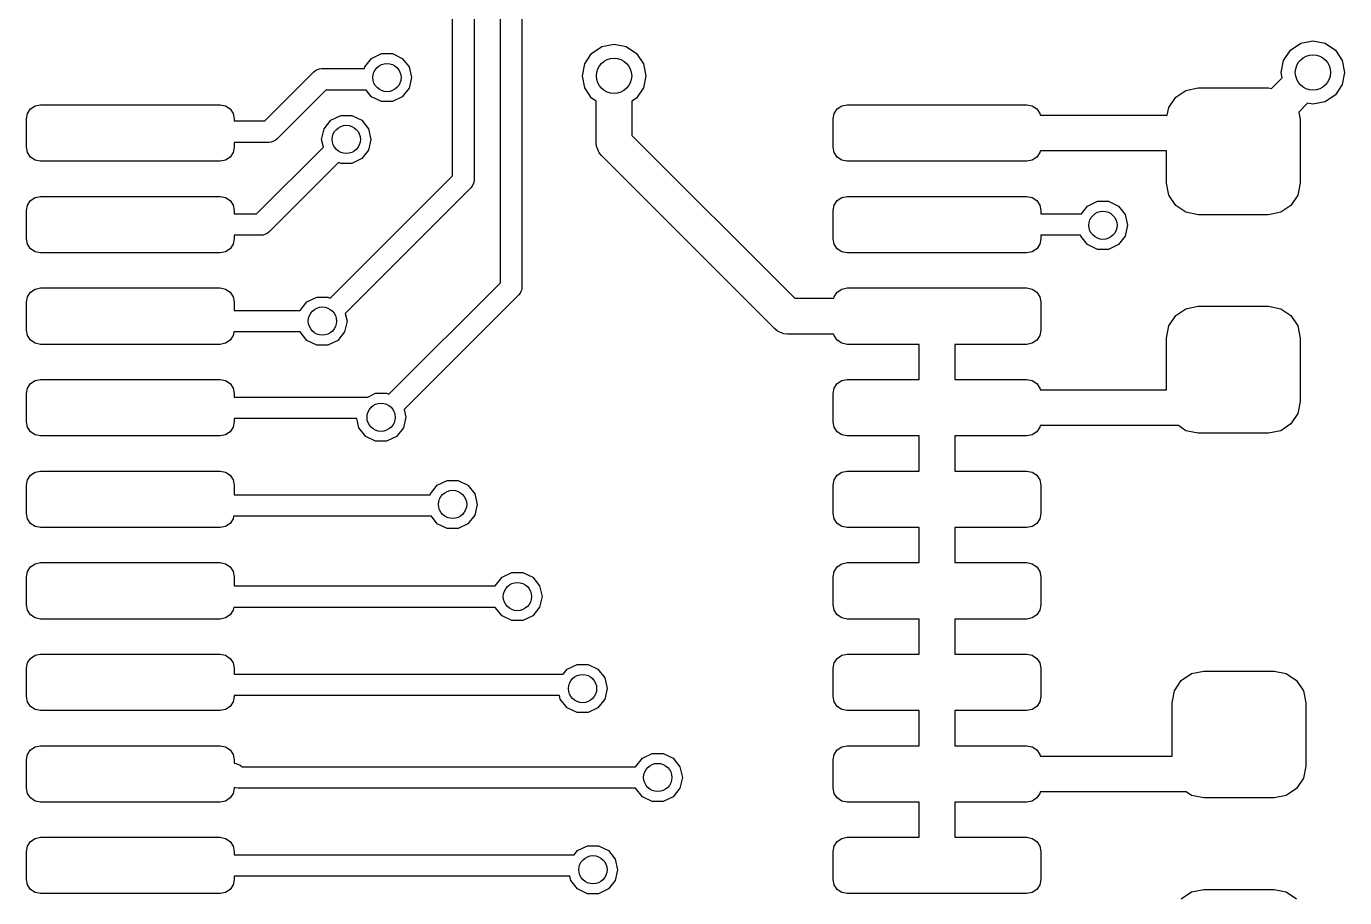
# Model space of a CAD drawing. Extents: x 0.05 to 3.89, y 0.04 to 4.21.
# Drawn here: x 2.5141 to 2.8825, y 2.1146 to 2.3582 of the extents above; entities that cross this region are included whole.
import ezdxf

# ---------------------------------------------------------------- set-up
doc = ezdxf.new("R2010")
doc.units = 0
doc.header["$MEASUREMENT"] = 0
doc.layers.add('BLACK', color=7, linetype='CONTINUOUS')

msp = doc.modelspace()

# ---------------------------------------------------------------- linework, layer by layer
at = {"layer": 'BLACK', "linetype": 'CONTINUOUS'}
for p, q in [((2.63322, 2.3164), (2.63322, 2.47824)), ((2.63922, 2.47824), (2.63922, 2.31516)), ((2.64661, 2.28649), (2.64661, 2.42717)), ((2.65261, 2.42592), (2.65261, 2.28525)), ((2.87023, 2.35346), (2.87362, 2.35413)), ((2.87362, 2.35413), (2.87701, 2.35346)), ((2.6106, 2.34923), (2.61337, 2.35056)), ((2.61337, 2.35056), (2.61643, 2.35056)), ((2.61643, 2.35056), (2.61919, 2.34923)), ((2.67016, 2.34773), (2.67208, 2.3506)), ((2.67208, 2.3506), (2.67496, 2.35252)), ((2.67496, 2.35252), (2.67835, 2.3532)), ((2.67835, 2.3532), (2.68174, 2.35252)), ((2.68174, 2.35252), (2.68461, 2.3506)), ((2.68461, 2.3506), (2.68653, 2.34773)), ((2.86544, 2.34867), (2.86736, 2.35154)), ((2.86736, 2.35154), (2.87023, 2.35346)), ((2.87701, 2.35346), (2.87989, 2.35154)), ((2.87989, 2.35154), (2.88181, 2.34867)), ((2.59601, 2.3463), (2.59659, 2.34635)), ((2.59659, 2.34635), (2.60858, 2.34635)), ((2.60858, 2.34635), (2.60869, 2.34683)), ((2.60869, 2.34683), (2.6106, 2.34923)), ((2.61919, 2.34923), (2.62111, 2.34683)), ((2.62111, 2.34683), (2.62179, 2.34385)), ((2.66949, 2.34434), (2.67016, 2.34773)), ((2.68653, 2.34773), (2.6872, 2.34434)), ((2.86476, 2.34528), (2.86544, 2.34867)), ((2.88181, 2.34867), (2.88248, 2.34528)), ((2.58074, 2.33174), (2.59447, 2.34548)), ((2.59447, 2.34548), (2.59493, 2.34585)), ((2.59493, 2.34585), (2.59524, 2.34598)), ((2.59524, 2.34598), (2.59601, 2.3463)), ((2.62179, 2.34385), (2.62111, 2.34086)), ((2.67016, 2.34095), (2.66949, 2.34434)), ((2.6872, 2.34434), (2.68653, 2.34095)), ((2.86205, 2.34078), (2.86506, 2.34378)), ((2.86506, 2.34378), (2.86476, 2.34528)), ((2.88248, 2.34528), (2.88181, 2.34189)), ((2.59784, 2.34035), (2.5841, 2.32662)), ((2.60909, 2.34035), (2.59784, 2.34035)), ((2.6106, 2.33846), (2.60909, 2.34035)), ((2.62111, 2.34086), (2.61919, 2.33846)), ((2.67208, 2.33807), (2.67016, 2.34095)), ((2.68653, 2.34095), (2.68461, 2.33807)), ((2.83527, 2.33835), (2.83815, 2.34027)), ((2.83815, 2.34027), (2.84154, 2.34094)), ((2.84154, 2.34094), (2.86122, 2.34094)), ((2.86122, 2.34094), (2.86205, 2.34078)), ((2.87989, 2.33901), (2.87701, 2.33709)), ((2.88181, 2.34189), (2.87989, 2.33901)), ((2.51529, 2.33507), (2.51657, 2.33592)), ((2.51657, 2.33592), (2.51808, 2.33622)), ((2.51808, 2.33622), (2.56827, 2.33622)), ((2.56827, 2.33622), (2.56978, 2.33592)), ((2.56978, 2.33592), (2.57106, 2.33507)), ((2.61337, 2.33713), (2.6106, 2.33846)), ((2.61643, 2.33713), (2.61337, 2.33713)), ((2.61919, 2.33846), (2.61643, 2.33713)), ((2.67335, 2.33723), (2.67208, 2.33807)), ((2.67335, 2.32559), (2.67335, 2.33723)), ((2.68461, 2.33807), (2.68335, 2.33723)), ((2.68335, 2.33723), (2.68335, 2.32766)), ((2.74069, 2.33507), (2.74196, 2.33592)), ((2.74196, 2.33592), (2.74347, 2.33622)), ((2.74347, 2.33622), (2.79367, 2.33622)), ((2.79367, 2.33622), (2.79517, 2.33592)), ((2.79517, 2.33592), (2.79645, 2.33507)), ((2.83293, 2.33335), (2.83335, 2.33548)), ((2.83335, 2.33548), (2.83527, 2.33835)), ((2.87213, 2.33671), (2.86965, 2.33423)), ((2.87362, 2.33642), (2.87213, 2.33671)), ((2.87701, 2.33709), (2.87362, 2.33642)), ((2.51414, 2.33228), (2.51444, 2.33379)), ((2.51414, 2.32441), (2.51414, 2.33228)), ((2.51444, 2.33379), (2.51529, 2.33507)), ((2.57106, 2.33507), (2.57191, 2.33379)), ((2.57191, 2.33379), (2.57221, 2.33228)), ((2.57221, 2.33228), (2.57221, 2.33174)), ((2.57221, 2.33174), (2.58074, 2.33174)), ((2.59734, 2.32956), (2.59925, 2.33196)), ((2.59925, 2.33196), (2.60201, 2.33329)), ((2.60201, 2.33329), (2.60508, 2.33329)), ((2.60508, 2.33329), (2.60784, 2.33196)), ((2.60784, 2.33196), (2.60975, 2.32956)), ((2.73953, 2.33228), (2.73983, 2.33379)), ((2.73953, 2.32441), (2.73953, 2.33228)), ((2.73983, 2.33379), (2.74069, 2.33507)), ((2.79645, 2.33507), (2.79731, 2.33379)), ((2.79731, 2.33379), (2.79739, 2.33335)), ((2.79739, 2.33335), (2.83293, 2.33335)), ((2.86965, 2.33423), (2.87008, 2.33209)), ((2.87008, 2.33209), (2.87008, 2.31437)), ((2.59665, 2.32657), (2.59734, 2.32956)), ((2.60975, 2.32956), (2.61043, 2.32657)), ((2.51444, 2.3229), (2.51414, 2.32441)), ((2.57221, 2.32441), (2.57191, 2.3229)), ((2.58198, 2.32574), (2.57221, 2.32574)), ((2.57221, 2.32574), (2.57221, 2.32441)), ((2.57848, 2.30576), (2.59715, 2.32442)), ((2.58256, 2.3258), (2.58198, 2.32574)), ((2.58365, 2.32625), (2.58256, 2.3258)), ((2.5841, 2.32662), (2.58365, 2.32625)), ((2.59715, 2.32442), (2.59665, 2.32657)), ((2.61043, 2.32657), (2.60975, 2.32359)), ((2.67344, 2.32462), (2.67335, 2.32559)), ((2.67362, 2.32419), (2.67344, 2.32462)), ((2.67344, 2.32462), (2.67344, 2.32462)), ((2.68335, 2.32766), (2.72884, 2.28217)), ((2.73983, 2.3229), (2.73953, 2.32441)), ((2.51529, 2.32163), (2.51444, 2.3229)), ((2.51657, 2.32077), (2.51529, 2.32163)), ((2.51808, 2.32047), (2.51657, 2.32077)), ((2.56978, 2.32077), (2.56827, 2.32047)), ((2.57106, 2.32163), (2.56978, 2.32077)), ((2.57191, 2.3229), (2.57106, 2.32163)), ((2.60784, 2.32119), (2.60508, 2.31986)), ((2.60975, 2.32359), (2.60784, 2.32119)), ((2.67419, 2.32281), (2.67362, 2.32419)), ((2.67481, 2.32205), (2.67419, 2.32281)), ((2.67419, 2.32281), (2.67419, 2.32281)), ((2.72324, 2.27363), (2.67481, 2.32205)), ((2.74069, 2.32163), (2.73983, 2.3229)), ((2.74196, 2.32077), (2.74069, 2.32163)), ((2.74347, 2.32047), (2.74196, 2.32077)), ((2.79517, 2.32077), (2.79367, 2.32047)), ((2.79645, 2.32163), (2.79517, 2.32077)), ((2.79731, 2.3229), (2.79645, 2.32163)), ((2.79739, 2.32335), (2.79731, 2.3229)), ((2.83268, 2.32335), (2.79739, 2.32335)), ((2.83268, 2.31437), (2.83268, 2.32335)), ((2.56827, 2.32047), (2.51808, 2.32047)), ((2.60137, 2.32016), (2.58185, 2.30063)), ((2.60201, 2.31986), (2.60137, 2.32016)), ((2.60508, 2.31986), (2.60201, 2.31986)), ((2.79367, 2.32047), (2.74347, 2.32047)), ((2.59902, 2.2822), (2.63322, 2.3164)), ((2.63871, 2.31349), (2.63834, 2.31304)), ((2.63916, 2.31457), (2.63871, 2.31349)), ((2.63922, 2.31516), (2.63916, 2.31457)), ((2.83335, 2.31098), (2.83268, 2.31437)), ((2.87008, 2.31437), (2.8694, 2.31098)), ((2.51529, 2.30948), (2.51657, 2.31033)), ((2.51657, 2.31033), (2.51808, 2.31063)), ((2.51808, 2.31063), (2.56827, 2.31063)), ((2.56827, 2.31063), (2.56978, 2.31033)), ((2.56978, 2.31033), (2.57106, 2.30948)), ((2.63834, 2.31304), (2.60325, 2.27794)), ((2.74069, 2.30948), (2.74196, 2.31033)), ((2.74196, 2.31033), (2.74347, 2.31063)), ((2.74347, 2.31063), (2.79367, 2.31063)), ((2.79367, 2.31063), (2.79517, 2.31033)), ((2.79517, 2.31033), (2.79645, 2.30948)), ((2.83527, 2.30811), (2.83335, 2.31098)), ((2.8694, 2.31098), (2.86748, 2.30811)), ((2.51414, 2.30669), (2.51444, 2.3082)), ((2.51414, 2.29882), (2.51414, 2.30669)), ((2.51444, 2.3082), (2.51529, 2.30948)), ((2.57106, 2.30948), (2.57191, 2.3082)), ((2.57191, 2.3082), (2.57221, 2.30669)), ((2.57221, 2.30669), (2.57221, 2.30576)), ((2.73953, 2.30669), (2.73983, 2.3082)), ((2.73953, 2.29882), (2.73953, 2.30669)), ((2.73983, 2.3082), (2.74069, 2.30948)), ((2.79645, 2.30948), (2.79731, 2.3082)), ((2.79731, 2.3082), (2.7976, 2.30669)), ((2.7976, 2.30669), (2.7976, 2.30576)), ((2.80892, 2.30576), (2.81066, 2.30795)), ((2.81066, 2.30795), (2.81343, 2.30928)), ((2.81343, 2.30928), (2.81649, 2.30928)), ((2.81649, 2.30928), (2.81926, 2.30795)), ((2.81926, 2.30795), (2.82117, 2.30555)), ((2.83815, 2.30619), (2.83527, 2.30811)), ((2.84154, 2.30551), (2.83815, 2.30619)), ((2.86461, 2.30619), (2.86122, 2.30551)), ((2.86748, 2.30811), (2.86461, 2.30619)), ((2.57221, 2.30576), (2.57848, 2.30576)), ((2.7976, 2.30576), (2.80892, 2.30576)), ((2.82117, 2.30555), (2.82185, 2.30256)), ((2.82185, 2.30256), (2.82117, 2.29957)), ((2.86122, 2.30551), (2.84154, 2.30551)), ((2.51444, 2.29731), (2.51414, 2.29882)), ((2.57221, 2.29882), (2.57191, 2.29731)), ((2.57972, 2.29976), (2.57221, 2.29976)), ((2.57221, 2.29976), (2.57221, 2.29882)), ((2.58031, 2.29981), (2.57972, 2.29976)), ((2.58139, 2.30026), (2.58031, 2.29981)), ((2.58185, 2.30063), (2.58139, 2.30026)), ((2.73983, 2.29731), (2.73953, 2.29882)), ((2.7976, 2.29882), (2.79731, 2.29731)), ((2.80871, 2.29976), (2.7976, 2.29976)), ((2.7976, 2.29976), (2.7976, 2.29882)), ((2.80875, 2.29957), (2.80871, 2.29976)), ((2.81066, 2.29717), (2.80875, 2.29957)), ((2.82117, 2.29957), (2.81926, 2.29717)), ((2.51529, 2.29603), (2.51444, 2.29731)), ((2.51657, 2.29518), (2.51529, 2.29603)), ((2.51808, 2.29488), (2.51657, 2.29518)), ((2.56827, 2.29488), (2.51808, 2.29488)), ((2.56978, 2.29518), (2.56827, 2.29488)), ((2.57106, 2.29603), (2.56978, 2.29518)), ((2.57191, 2.29731), (2.57106, 2.29603)), ((2.74069, 2.29603), (2.73983, 2.29731)), ((2.74196, 2.29518), (2.74069, 2.29603)), ((2.74347, 2.29488), (2.74196, 2.29518)), ((2.79367, 2.29488), (2.74347, 2.29488)), ((2.79517, 2.29518), (2.79367, 2.29488)), ((2.79645, 2.29603), (2.79517, 2.29518)), ((2.79731, 2.29731), (2.79645, 2.29603)), ((2.81343, 2.29584), (2.81066, 2.29717)), ((2.81649, 2.29584), (2.81343, 2.29584)), ((2.81926, 2.29717), (2.81649, 2.29584)), ((2.51444, 2.28261), (2.51529, 2.28389)), ((2.51529, 2.28389), (2.51657, 2.28474)), ((2.51657, 2.28474), (2.51808, 2.28504)), ((2.51808, 2.28504), (2.56827, 2.28504)), ((2.56827, 2.28504), (2.56978, 2.28474)), ((2.56978, 2.28474), (2.57106, 2.28389)), ((2.57106, 2.28389), (2.57191, 2.28261)), ((2.61543, 2.25532), (2.64661, 2.28649)), ((2.65231, 2.28408), (2.6521, 2.28358)), ((2.65255, 2.28466), (2.65231, 2.28408)), ((2.65261, 2.28525), (2.65255, 2.28466)), ((2.73983, 2.28261), (2.74069, 2.28389)), ((2.74069, 2.28389), (2.74196, 2.28474)), ((2.74196, 2.28474), (2.74347, 2.28504)), ((2.74347, 2.28504), (2.79367, 2.28504)), ((2.79367, 2.28504), (2.79517, 2.28474)), ((2.79517, 2.28474), (2.79645, 2.28389)), ((2.79645, 2.28389), (2.79731, 2.28261)), ((2.51414, 2.2811), (2.51444, 2.28261)), ((2.51414, 2.27323), (2.51414, 2.2811)), ((2.57191, 2.28261), (2.57221, 2.2811)), ((2.57221, 2.2811), (2.57221, 2.27879)), ((2.59065, 2.27879), (2.59255, 2.28117)), ((2.59255, 2.28117), (2.59532, 2.2825)), ((2.59532, 2.2825), (2.59838, 2.2825)), ((2.59838, 2.2825), (2.59902, 2.2822)), ((2.65173, 2.28313), (2.61966, 2.25106)), ((2.6521, 2.28358), (2.65173, 2.28313)), ((2.72884, 2.28217), (2.73975, 2.28217)), ((2.73975, 2.28217), (2.73983, 2.28261)), ((2.79731, 2.28261), (2.7976, 2.2811)), ((2.7976, 2.2811), (2.7976, 2.27323)), ((2.57221, 2.27879), (2.59065, 2.27879)), ((2.60325, 2.27794), (2.60374, 2.27579)), ((2.83335, 2.27445), (2.83527, 2.27733)), ((2.83527, 2.27733), (2.83815, 2.27925)), ((2.83815, 2.27925), (2.84154, 2.27992)), ((2.84154, 2.27992), (2.86122, 2.27992)), ((2.86122, 2.27992), (2.86461, 2.27925)), ((2.86461, 2.27925), (2.86748, 2.27733)), ((2.86748, 2.27733), (2.8694, 2.27445)), ((2.51444, 2.27172), (2.51414, 2.27323)), ((2.57212, 2.27279), (2.57191, 2.27172)), ((2.59065, 2.27279), (2.57212, 2.27279)), ((2.59255, 2.2704), (2.59065, 2.27279)), ((2.60306, 2.2728), (2.60115, 2.2704)), ((2.60374, 2.27579), (2.60306, 2.2728)), ((2.72399, 2.27301), (2.72324, 2.27363)), ((2.7258, 2.27226), (2.72399, 2.27301)), ((2.7976, 2.27323), (2.79731, 2.27172)), ((2.83268, 2.27106), (2.83335, 2.27445)), ((2.8694, 2.27445), (2.87008, 2.27106)), ((2.51529, 2.27044), (2.51444, 2.27172)), ((2.51657, 2.26959), (2.51529, 2.27044)), ((2.51808, 2.26929), (2.51657, 2.26959)), ((2.56827, 2.26929), (2.51808, 2.26929)), ((2.56978, 2.26959), (2.56827, 2.26929)), ((2.57106, 2.27044), (2.56978, 2.26959)), ((2.57191, 2.27172), (2.57106, 2.27044)), ((2.59532, 2.26907), (2.59255, 2.2704)), ((2.59838, 2.26907), (2.59532, 2.26907)), ((2.60115, 2.2704), (2.59838, 2.26907)), ((2.72677, 2.27217), (2.7258, 2.27226)), ((2.7258, 2.27226), (2.7258, 2.27226)), ((2.73975, 2.27217), (2.72677, 2.27217)), ((2.73983, 2.27172), (2.73975, 2.27217)), ((2.74069, 2.27044), (2.73983, 2.27172)), ((2.74196, 2.26959), (2.74069, 2.27044)), ((2.74347, 2.26929), (2.74196, 2.26959)), ((2.76357, 2.26929), (2.74347, 2.26929)), ((2.76357, 2.25945), (2.76357, 2.26929)), ((2.79367, 2.26929), (2.77357, 2.26929)), ((2.77357, 2.26929), (2.77357, 2.25945)), ((2.79517, 2.26959), (2.79367, 2.26929)), ((2.79645, 2.27044), (2.79517, 2.26959)), ((2.79731, 2.27172), (2.79645, 2.27044)), ((2.83268, 2.25657), (2.83268, 2.27106)), ((2.87008, 2.27106), (2.87008, 2.25335)), ((2.51444, 2.25702), (2.51529, 2.2583)), ((2.51529, 2.2583), (2.51657, 2.25915)), ((2.51657, 2.25915), (2.51808, 2.25945)), ((2.51808, 2.25945), (2.56827, 2.25945)), ((2.56827, 2.25945), (2.56978, 2.25915)), ((2.56978, 2.25915), (2.57106, 2.2583)), ((2.57106, 2.2583), (2.57191, 2.25702)), ((2.73983, 2.25702), (2.74069, 2.2583)), ((2.74069, 2.2583), (2.74196, 2.25915)), ((2.74196, 2.25915), (2.74347, 2.25945)), ((2.74347, 2.25945), (2.76357, 2.25945)), ((2.77357, 2.25945), (2.79367, 2.25945)), ((2.79367, 2.25945), (2.79517, 2.25915)), ((2.79517, 2.25915), (2.79645, 2.2583)), ((2.79645, 2.2583), (2.79731, 2.25702)), ((2.51414, 2.25551), (2.51444, 2.25702)), ((2.51414, 2.24764), (2.51414, 2.25551)), ((2.57191, 2.25702), (2.57221, 2.25551)), ((2.57221, 2.25551), (2.57221, 2.25457)), ((2.57221, 2.25457), (2.60955, 2.25457)), ((2.60955, 2.25457), (2.61173, 2.25562)), ((2.61173, 2.25562), (2.6148, 2.25562)), ((2.6148, 2.25562), (2.61543, 2.25532)), ((2.73953, 2.25551), (2.73983, 2.25702)), ((2.73953, 2.24764), (2.73953, 2.25551)), ((2.79731, 2.25702), (2.79739, 2.25657)), ((2.79739, 2.25657), (2.83268, 2.25657)), ((2.61966, 2.25106), (2.62015, 2.24891)), ((2.87008, 2.25335), (2.8694, 2.24996)), ((2.51444, 2.24613), (2.51414, 2.24764)), ((2.57221, 2.24764), (2.57191, 2.24613)), ((2.60645, 2.24857), (2.57221, 2.24857)), ((2.57221, 2.24857), (2.57221, 2.24764)), ((2.60706, 2.24592), (2.60645, 2.24857)), ((2.62015, 2.24891), (2.61947, 2.24592)), ((2.73983, 2.24613), (2.73953, 2.24764)), ((2.86748, 2.24708), (2.86461, 2.24516)), ((2.8694, 2.24996), (2.86748, 2.24708)), ((2.51529, 2.24485), (2.51444, 2.24613)), ((2.51657, 2.244), (2.51529, 2.24485)), ((2.51808, 2.2437), (2.51657, 2.244)), ((2.56827, 2.2437), (2.51808, 2.2437)), ((2.56978, 2.244), (2.56827, 2.2437)), ((2.57106, 2.24485), (2.56978, 2.244)), ((2.57191, 2.24613), (2.57106, 2.24485)), ((2.60897, 2.24352), (2.60706, 2.24592)), ((2.61173, 2.24219), (2.60897, 2.24352)), ((2.61756, 2.24352), (2.6148, 2.24219)), ((2.61947, 2.24592), (2.61756, 2.24352)), ((2.74069, 2.24485), (2.73983, 2.24613)), ((2.74196, 2.244), (2.74069, 2.24485)), ((2.74347, 2.2437), (2.74196, 2.244)), ((2.76357, 2.2437), (2.74347, 2.2437)), ((2.76357, 2.23386), (2.76357, 2.2437)), ((2.79367, 2.2437), (2.77357, 2.2437)), ((2.77357, 2.2437), (2.77357, 2.23386)), ((2.79517, 2.244), (2.79367, 2.2437)), ((2.79645, 2.24485), (2.79517, 2.244)), ((2.79731, 2.24613), (2.79645, 2.24485)), ((2.79739, 2.24657), (2.79731, 2.24613)), ((2.83603, 2.24657), (2.79739, 2.24657)), ((2.83815, 2.24516), (2.83603, 2.24657)), ((2.84154, 2.24449), (2.83815, 2.24516)), ((2.86122, 2.24449), (2.84154, 2.24449)), ((2.86461, 2.24516), (2.86122, 2.24449)), ((2.6148, 2.24219), (2.61173, 2.24219)), ((2.51444, 2.23143), (2.51529, 2.23271)), ((2.51529, 2.23271), (2.51657, 2.23356)), ((2.51657, 2.23356), (2.51808, 2.23386)), ((2.51808, 2.23386), (2.56827, 2.23386)), ((2.56827, 2.23386), (2.56978, 2.23356)), ((2.56978, 2.23356), (2.57106, 2.23271)), ((2.57106, 2.23271), (2.57191, 2.23143)), ((2.73983, 2.23143), (2.74069, 2.23271)), ((2.74069, 2.23271), (2.74196, 2.23356)), ((2.74196, 2.23356), (2.74347, 2.23386)), ((2.74347, 2.23386), (2.76357, 2.23386)), ((2.77357, 2.23386), (2.79367, 2.23386)), ((2.79367, 2.23386), (2.79517, 2.23356)), ((2.79517, 2.23356), (2.79645, 2.23271)), ((2.79645, 2.23271), (2.79731, 2.23143)), ((2.51414, 2.22992), (2.51444, 2.23143)), ((2.51414, 2.22205), (2.51414, 2.22992)), ((2.57191, 2.23143), (2.57221, 2.22992)), ((2.57221, 2.22992), (2.57221, 2.22722)), ((2.62703, 2.22754), (2.62894, 2.22994)), ((2.62894, 2.22994), (2.6317, 2.23127)), ((2.6317, 2.23127), (2.63477, 2.23127)), ((2.63477, 2.23127), (2.63753, 2.22994)), ((2.63753, 2.22994), (2.63944, 2.22754)), ((2.73953, 2.22992), (2.73983, 2.23143)), ((2.73953, 2.22205), (2.73953, 2.22992)), ((2.79731, 2.23143), (2.7976, 2.22992)), ((2.7976, 2.22992), (2.7976, 2.22205)), ((2.57221, 2.22722), (2.62695, 2.22722)), ((2.62695, 2.22722), (2.62703, 2.22754)), ((2.63944, 2.22754), (2.64012, 2.22455)), ((2.51444, 2.22054), (2.51414, 2.22205)), ((2.57205, 2.22122), (2.57191, 2.22054)), ((2.6273, 2.22122), (2.57205, 2.22122)), ((2.62894, 2.21916), (2.6273, 2.22122)), ((2.63944, 2.22156), (2.63753, 2.21916)), ((2.64012, 2.22455), (2.63944, 2.22156)), ((2.73983, 2.22054), (2.73953, 2.22205)), ((2.7976, 2.22205), (2.79731, 2.22054)), ((2.51529, 2.21926), (2.51444, 2.22054)), ((2.51657, 2.21841), (2.51529, 2.21926)), ((2.51808, 2.21811), (2.51657, 2.21841)), ((2.56827, 2.21811), (2.51808, 2.21811)), ((2.56978, 2.21841), (2.56827, 2.21811)), ((2.57106, 2.21926), (2.56978, 2.21841)), ((2.57191, 2.22054), (2.57106, 2.21926)), ((2.6317, 2.21783), (2.62894, 2.21916)), ((2.63477, 2.21783), (2.6317, 2.21783)), ((2.63753, 2.21916), (2.63477, 2.21783)), ((2.74069, 2.21926), (2.73983, 2.22054)), ((2.74196, 2.21841), (2.74069, 2.21926)), ((2.74347, 2.21811), (2.74196, 2.21841)), ((2.76357, 2.21811), (2.74347, 2.21811)), ((2.76357, 2.20827), (2.76357, 2.21811)), ((2.79367, 2.21811), (2.77357, 2.21811)), ((2.77357, 2.21811), (2.77357, 2.20827)), ((2.79517, 2.21841), (2.79367, 2.21811)), ((2.79645, 2.21926), (2.79517, 2.21841)), ((2.79731, 2.22054), (2.79645, 2.21926)), ((2.51444, 2.20584), (2.51529, 2.20711)), ((2.51529, 2.20711), (2.51657, 2.20797)), ((2.51657, 2.20797), (2.51808, 2.20827)), ((2.51808, 2.20827), (2.56827, 2.20827)), ((2.56827, 2.20827), (2.56978, 2.20797)), ((2.56978, 2.20797), (2.57106, 2.20711)), ((2.57106, 2.20711), (2.57191, 2.20584)), ((2.73983, 2.20584), (2.74069, 2.20711)), ((2.74069, 2.20711), (2.74196, 2.20797)), ((2.74196, 2.20797), (2.74347, 2.20827)), ((2.74347, 2.20827), (2.76357, 2.20827)), ((2.77357, 2.20827), (2.79367, 2.20827)), ((2.79367, 2.20827), (2.79517, 2.20797)), ((2.79517, 2.20797), (2.79645, 2.20711)), ((2.79645, 2.20711), (2.79731, 2.20584)), ((2.51414, 2.20433), (2.51444, 2.20584)), ((2.51414, 2.19646), (2.51414, 2.20433)), ((2.57191, 2.20584), (2.57221, 2.20433)), ((2.57221, 2.20433), (2.57221, 2.20178)), ((2.64515, 2.20178), (2.64705, 2.20417)), ((2.64705, 2.20417), (2.64981, 2.2055)), ((2.64981, 2.2055), (2.65288, 2.2055)), ((2.65288, 2.2055), (2.65564, 2.20417)), ((2.65564, 2.20417), (2.65755, 2.20177)), ((2.73953, 2.20433), (2.73983, 2.20584)), ((2.73953, 2.19646), (2.73953, 2.20433)), ((2.79731, 2.20584), (2.7976, 2.20433)), ((2.7976, 2.20433), (2.7976, 2.19646)), ((2.57221, 2.20178), (2.64515, 2.20178)), ((2.65755, 2.20177), (2.65823, 2.19878)), ((2.51444, 2.19495), (2.51414, 2.19646)), ((2.57208, 2.19578), (2.57191, 2.19495)), ((2.64515, 2.19578), (2.57208, 2.19578)), ((2.64705, 2.1934), (2.64515, 2.19578)), ((2.65755, 2.19579), (2.65564, 2.1934)), ((2.65823, 2.19878), (2.65755, 2.19579)), ((2.73983, 2.19495), (2.73953, 2.19646)), ((2.7976, 2.19646), (2.79731, 2.19495)), ((2.51529, 2.19367), (2.51444, 2.19495)), ((2.51657, 2.19282), (2.51529, 2.19367)), ((2.51808, 2.19252), (2.51657, 2.19282)), ((2.56827, 2.19252), (2.51808, 2.19252)), ((2.56978, 2.19282), (2.56827, 2.19252)), ((2.57106, 2.19367), (2.56978, 2.19282)), ((2.57191, 2.19495), (2.57106, 2.19367)), ((2.64981, 2.19207), (2.64705, 2.1934)), ((2.65288, 2.19207), (2.64981, 2.19207)), ((2.65564, 2.1934), (2.65288, 2.19207)), ((2.74069, 2.19367), (2.73983, 2.19495)), ((2.74196, 2.19282), (2.74069, 2.19367)), ((2.74347, 2.19252), (2.74196, 2.19282)), ((2.76357, 2.19252), (2.74347, 2.19252)), ((2.76357, 2.18268), (2.76357, 2.19252)), ((2.79367, 2.19252), (2.77357, 2.19252)), ((2.77357, 2.19252), (2.77357, 2.18268)), ((2.79517, 2.19282), (2.79367, 2.19252)), ((2.79645, 2.19367), (2.79517, 2.19282)), ((2.79731, 2.19495), (2.79645, 2.19367)), ((2.51444, 2.18025), (2.51529, 2.18152)), ((2.51529, 2.18152), (2.51657, 2.18238)), ((2.51657, 2.18238), (2.51808, 2.18268)), ((2.51808, 2.18268), (2.56827, 2.18268)), ((2.56827, 2.18268), (2.56978, 2.18238)), ((2.56978, 2.18238), (2.57106, 2.18152)), ((2.57106, 2.18152), (2.57191, 2.18025)), ((2.73983, 2.18025), (2.74069, 2.18152)), ((2.74069, 2.18152), (2.74196, 2.18238)), ((2.74196, 2.18238), (2.74347, 2.18268)), ((2.74347, 2.18268), (2.76357, 2.18268)), ((2.77357, 2.18268), (2.79367, 2.18268)), ((2.79367, 2.18268), (2.79517, 2.18238)), ((2.79517, 2.18238), (2.79645, 2.18152)), ((2.79645, 2.18152), (2.79731, 2.18025)), ((2.51414, 2.17874), (2.51444, 2.18025)), ((2.51414, 2.17087), (2.51414, 2.17874)), ((2.57191, 2.18025), (2.57221, 2.17874)), ((2.57221, 2.17874), (2.57221, 2.1771)), ((2.57221, 2.1771), (2.66416, 2.1771)), ((2.66416, 2.1771), (2.66524, 2.17846)), ((2.66524, 2.17846), (2.66801, 2.17979)), ((2.66801, 2.17979), (2.67107, 2.17979)), ((2.67107, 2.17979), (2.67384, 2.17846)), ((2.67384, 2.17846), (2.67575, 2.17606)), ((2.73953, 2.17874), (2.73983, 2.18025)), ((2.73953, 2.17087), (2.73953, 2.17874)), ((2.79731, 2.18025), (2.7976, 2.17874)), ((2.7976, 2.17874), (2.7976, 2.17087)), ((2.83685, 2.17536), (2.83972, 2.17728)), ((2.83972, 2.17728), (2.84311, 2.17795)), ((2.84311, 2.17795), (2.8628, 2.17795)), ((2.8628, 2.17795), (2.86619, 2.17728)), ((2.86619, 2.17728), (2.86906, 2.17536)), ((2.67575, 2.17606), (2.67643, 2.17307)), ((2.83493, 2.17248), (2.83685, 2.17536)), ((2.86906, 2.17536), (2.87098, 2.17248)), ((2.51444, 2.16936), (2.51414, 2.17087)), ((2.57221, 2.17087), (2.57191, 2.16936)), ((2.6631, 2.1711), (2.57221, 2.1711)), ((2.57221, 2.1711), (2.57221, 2.17087)), ((2.66333, 2.17008), (2.6631, 2.1711)), ((2.66524, 2.16769), (2.66333, 2.17008)), ((2.67575, 2.17008), (2.67384, 2.16769)), ((2.67643, 2.17307), (2.67575, 2.17008)), ((2.73983, 2.16936), (2.73953, 2.17087)), ((2.7976, 2.17087), (2.79731, 2.16936)), ((2.83425, 2.16909), (2.83493, 2.17248)), ((2.87098, 2.17248), (2.87165, 2.16909)), ((2.51529, 2.16808), (2.51444, 2.16936)), ((2.51657, 2.16723), (2.51529, 2.16808)), ((2.51808, 2.16693), (2.51657, 2.16723)), ((2.56827, 2.16693), (2.51808, 2.16693)), ((2.56978, 2.16723), (2.56827, 2.16693)), ((2.57106, 2.16808), (2.56978, 2.16723)), ((2.57191, 2.16936), (2.57106, 2.16808)), ((2.66801, 2.16636), (2.66524, 2.16769)), ((2.67107, 2.16636), (2.66801, 2.16636)), ((2.67384, 2.16769), (2.67107, 2.16636)), ((2.74069, 2.16808), (2.73983, 2.16936)), ((2.74196, 2.16723), (2.74069, 2.16808)), ((2.74347, 2.16693), (2.74196, 2.16723)), ((2.76357, 2.16693), (2.74347, 2.16693)), ((2.76357, 2.15709), (2.76357, 2.16693)), ((2.79367, 2.16693), (2.77357, 2.16693)), ((2.77357, 2.16693), (2.77357, 2.15709)), ((2.79517, 2.16723), (2.79367, 2.16693)), ((2.79645, 2.16808), (2.79517, 2.16723)), ((2.79731, 2.16936), (2.79645, 2.16808)), ((2.83425, 2.15421), (2.83425, 2.16909)), ((2.87165, 2.16909), (2.87165, 2.15138)), ((2.51444, 2.15466), (2.51529, 2.15593)), ((2.51529, 2.15593), (2.51657, 2.15679)), ((2.51657, 2.15679), (2.51808, 2.15709)), ((2.51808, 2.15709), (2.56827, 2.15709)), ((2.56827, 2.15709), (2.56978, 2.15679)), ((2.56978, 2.15679), (2.57106, 2.15593)), ((2.57106, 2.15593), (2.57191, 2.15466)), ((2.68626, 2.15361), (2.68902, 2.15495)), ((2.68902, 2.15495), (2.69208, 2.15495)), ((2.69208, 2.15495), (2.69485, 2.15361)), ((2.73983, 2.15466), (2.74069, 2.15593)), ((2.74069, 2.15593), (2.74196, 2.15679)), ((2.74196, 2.15679), (2.74347, 2.15709)), ((2.74347, 2.15709), (2.76357, 2.15709)), ((2.77357, 2.15709), (2.79367, 2.15709)), ((2.79367, 2.15709), (2.79517, 2.15679)), ((2.79517, 2.15679), (2.79645, 2.15593)), ((2.79645, 2.15593), (2.79731, 2.15466)), ((2.51414, 2.15315), (2.51444, 2.15466)), ((2.51414, 2.14528), (2.51414, 2.15315)), ((2.57191, 2.15466), (2.57221, 2.15315)), ((2.57221, 2.15315), (2.57221, 2.15221)), ((2.57221, 2.15221), (2.5728, 2.15215)), ((2.5728, 2.15215), (2.57388, 2.15171)), ((2.57388, 2.15171), (2.57433, 2.15133)), ((2.57433, 2.15133), (2.57444, 2.15123)), ((2.57444, 2.15123), (2.68435, 2.15123)), ((2.68435, 2.15123), (2.68626, 2.15361)), ((2.69485, 2.15361), (2.69676, 2.15122)), ((2.69676, 2.15122), (2.69744, 2.14823)), ((2.73953, 2.15315), (2.73983, 2.15466)), ((2.73953, 2.14528), (2.73953, 2.15315)), ((2.79731, 2.15466), (2.79739, 2.15421)), ((2.79739, 2.15421), (2.83425, 2.15421)), ((2.87165, 2.15138), (2.87098, 2.14799)), ((2.69744, 2.14823), (2.69676, 2.14524)), ((2.87098, 2.14799), (2.86906, 2.14511)), ((2.51444, 2.14377), (2.51414, 2.14528)), ((2.51529, 2.14249), (2.51444, 2.14377)), ((2.57191, 2.14377), (2.57106, 2.14249)), ((2.57221, 2.14528), (2.57191, 2.14377)), ((2.57261, 2.14529), (2.57221, 2.14545)), ((2.57221, 2.14545), (2.57221, 2.14528)), ((2.5732, 2.14523), (2.57261, 2.14529)), ((2.68435, 2.14523), (2.5732, 2.14523)), ((2.68626, 2.14284), (2.68435, 2.14523)), ((2.69676, 2.14524), (2.69485, 2.14284)), ((2.73983, 2.14377), (2.73953, 2.14528)), ((2.74069, 2.14249), (2.73983, 2.14377)), ((2.79731, 2.14377), (2.79645, 2.14249)), ((2.79739, 2.14421), (2.79731, 2.14377)), ((2.8382, 2.14421), (2.79739, 2.14421)), ((2.83972, 2.14319), (2.8382, 2.14421)), ((2.86906, 2.14511), (2.86619, 2.14319)), ((2.51657, 2.14164), (2.51529, 2.14249)), ((2.51808, 2.14134), (2.51657, 2.14164)), ((2.56827, 2.14134), (2.51808, 2.14134)), ((2.56978, 2.14164), (2.56827, 2.14134)), ((2.57106, 2.14249), (2.56978, 2.14164)), ((2.68902, 2.14151), (2.68626, 2.14284)), ((2.69208, 2.14151), (2.68902, 2.14151)), ((2.69485, 2.14284), (2.69208, 2.14151)), ((2.74196, 2.14164), (2.74069, 2.14249)), ((2.74347, 2.14134), (2.74196, 2.14164)), ((2.76357, 2.14134), (2.74347, 2.14134)), ((2.76357, 2.1315), (2.76357, 2.14134)), ((2.79367, 2.14134), (2.77357, 2.14134)), ((2.77357, 2.14134), (2.77357, 2.1315)), ((2.79517, 2.14164), (2.79367, 2.14134)), ((2.79645, 2.14249), (2.79517, 2.14164)), ((2.84311, 2.14252), (2.83972, 2.14319)), ((2.8628, 2.14252), (2.84311, 2.14252)), ((2.86619, 2.14319), (2.8628, 2.14252)), ((2.51414, 2.12756), (2.51444, 2.12907)), ((2.51444, 2.12907), (2.51529, 2.13034)), ((2.51529, 2.13034), (2.51657, 2.1312)), ((2.51657, 2.1312), (2.51808, 2.1315)), ((2.51808, 2.1315), (2.56827, 2.1315)), ((2.56827, 2.1315), (2.56978, 2.1312)), ((2.56978, 2.1312), (2.57106, 2.13034)), ((2.57106, 2.13034), (2.57191, 2.12907)), ((2.57191, 2.12907), (2.57221, 2.12756)), ((2.66817, 2.12783), (2.67093, 2.12916)), ((2.67093, 2.12916), (2.674, 2.12916)), ((2.674, 2.12916), (2.67676, 2.12783)), ((2.73953, 2.12756), (2.73983, 2.12907)), ((2.73983, 2.12907), (2.74069, 2.13034)), ((2.74069, 2.13034), (2.74196, 2.1312)), ((2.74196, 2.1312), (2.74347, 2.1315)), ((2.74347, 2.1315), (2.76357, 2.1315)), ((2.77357, 2.1315), (2.79367, 2.1315)), ((2.79367, 2.1315), (2.79517, 2.1312)), ((2.79517, 2.1312), (2.79645, 2.13034)), ((2.79645, 2.13034), (2.79731, 2.12907)), ((2.79731, 2.12907), (2.7976, 2.12756)), ((2.51414, 2.11969), (2.51414, 2.12756)), ((2.57221, 2.12756), (2.57221, 2.12662)), ((2.57221, 2.12662), (2.6672, 2.12662)), ((2.6672, 2.12662), (2.66817, 2.12783)), ((2.67676, 2.12783), (2.67867, 2.12543)), ((2.67867, 2.12543), (2.67935, 2.12244)), ((2.73953, 2.11969), (2.73953, 2.12756)), ((2.7976, 2.12756), (2.7976, 2.11969)), ((2.67935, 2.12244), (2.67867, 2.11946)), ((2.51444, 2.11818), (2.51414, 2.11969)), ((2.51529, 2.1169), (2.51444, 2.11818)), ((2.57191, 2.11818), (2.57106, 2.1169)), ((2.57221, 2.11969), (2.57191, 2.11818)), ((2.66599, 2.12062), (2.57221, 2.12062)), ((2.57221, 2.12062), (2.57221, 2.11969)), ((2.66625, 2.11946), (2.66599, 2.12062)), ((2.66817, 2.11706), (2.66625, 2.11946)), ((2.67867, 2.11946), (2.67676, 2.11706)), ((2.73983, 2.11818), (2.73953, 2.11969)), ((2.74069, 2.1169), (2.73983, 2.11818)), ((2.79731, 2.11818), (2.79645, 2.1169)), ((2.7976, 2.11969), (2.79731, 2.11818)), ((2.51657, 2.11605), (2.51529, 2.1169)), ((2.51808, 2.11575), (2.51657, 2.11605)), ((2.56827, 2.11575), (2.51808, 2.11575)), ((2.56978, 2.11605), (2.56827, 2.11575)), ((2.57106, 2.1169), (2.56978, 2.11605)), ((2.67093, 2.11573), (2.66817, 2.11706)), ((2.674, 2.11573), (2.67093, 2.11573)), ((2.67676, 2.11706), (2.674, 2.11573)), ((2.74196, 2.11605), (2.74069, 2.1169)), ((2.74347, 2.11575), (2.74196, 2.11605)), ((2.79367, 2.11575), (2.74347, 2.11575)), ((2.79517, 2.11605), (2.79367, 2.11575)), ((2.79645, 2.1169), (2.79517, 2.11605)), ((2.83685, 2.11433), (2.83972, 2.11625)), ((2.83972, 2.11625), (2.84311, 2.11693)), ((2.84311, 2.11693), (2.8628, 2.11693)), ((2.8628, 2.11693), (2.86619, 2.11625)), ((2.86619, 2.11625), (2.86906, 2.11433))]:
    msp.add_line(p, q, dxfattribs=at)
at = {"layer": 'BLACK'}
for centre, radius in [((2.87362, 2.34528), 0.00492), ((2.6149, 2.34385), 0.00394), ((2.67835, 2.34434), 0.00492), ((2.60354, 2.32657), 0.00394), ((2.81496, 2.30256), 0.00394), ((2.59685, 2.27579), 0.00394), ((2.61326, 2.24891), 0.00394), ((2.63323, 2.22455), 0.00394), ((2.65135, 2.19878), 0.00394), ((2.66954, 2.17307), 0.00394), ((2.69055, 2.14823), 0.00394), ((2.67246, 2.12244), 0.00394)]:
    msp.add_circle(centre, radius, dxfattribs=at)

doc.saveas('drawing.dxf')
